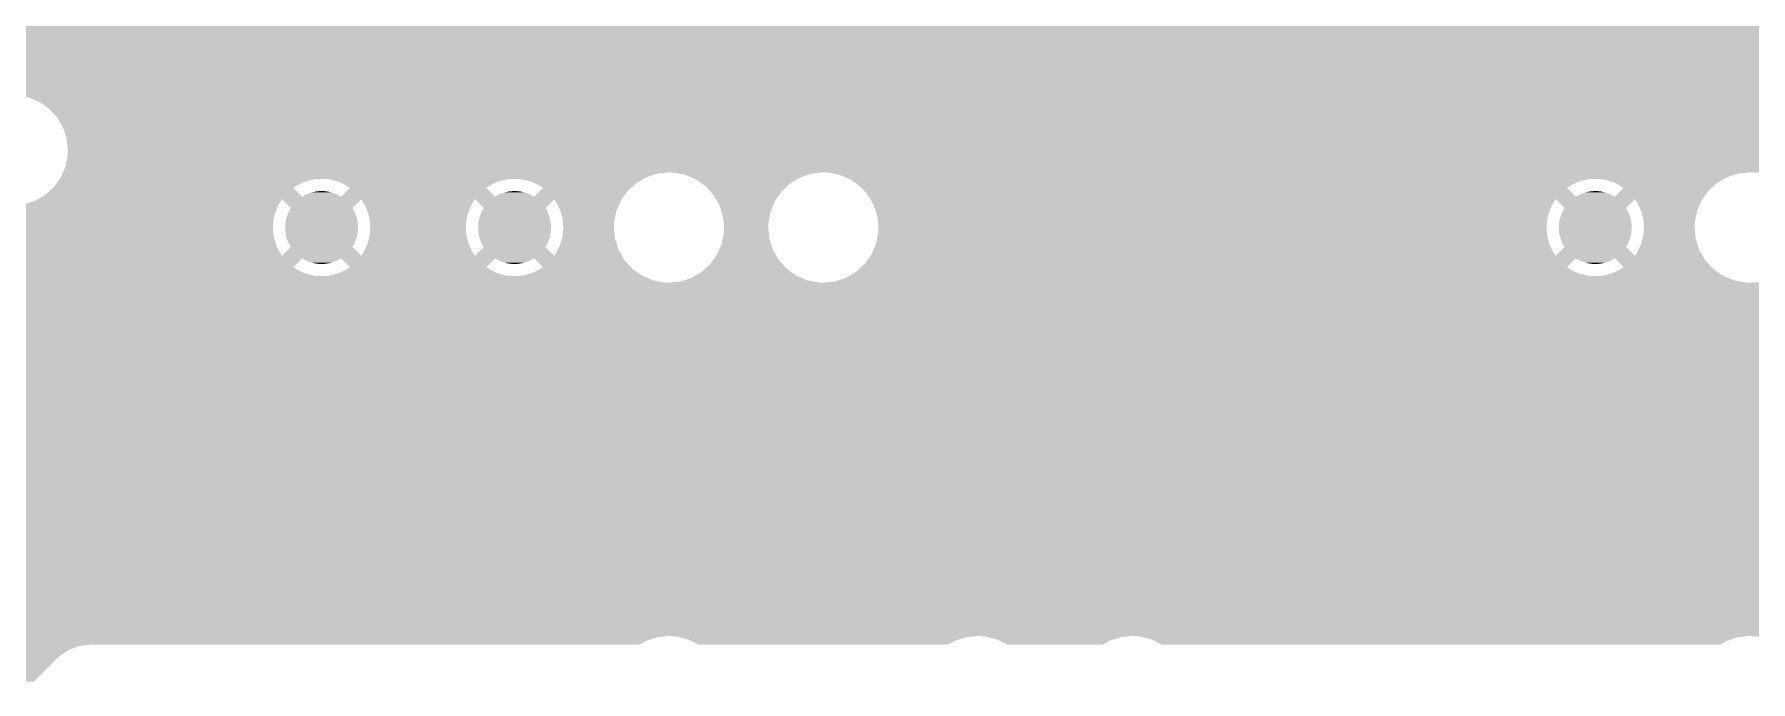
# Model space of a CAD drawing. Extents: x 295 to 953, y 10 to 290.
# Drawn here: x 677.57 to 710.05, y 208.16 to 220.4 of the extents above; entities that cross this region are included whole.
import ezdxf

# ---------------------------------------------------------------- set-up
doc = ezdxf.new("R2010")
doc.units = 0
doc.header["$LTSCALE"] = 5
doc.header["$MEASUREMENT"] = 0
doc.layers.add('PWR', color=7, linetype='CONTINUOUS')

msp = doc.modelspace()

# ---------------------------------------------------------------- linework, layer by layer
at = {"layer": 'PWR'}
for points in [[(661.246, 219.981), (661.246, 220.816), (839.135, 219.981), (839.135, 220.816)], [(661.246, 219.958), (661.246, 219.981), (774.8, 219.958), (775.019, 219.981)], [(661.246, 219.889), (661.246, 219.958), (774.59, 219.889), (774.8, 219.958)], [(661.246, 219.778), (661.246, 219.889), (774.4, 219.778), (774.59, 219.889)], [(661.246, 219.629), (661.246, 219.778), (774.237, 219.629), (774.4, 219.778)], [(661.246, 219.449), (661.246, 219.629), (774.11, 219.449), (774.237, 219.629)], [(661.246, 219.251), (661.246, 219.449), (774.024, 219.251), (774.11, 219.449)], [(677.257, 219.247), (677.165, 219.251), (719.482, 219.247), (719.52, 219.251)], [(677.355, 219.227), (677.257, 219.247), (719.301, 219.227), (719.482, 219.247)], [(677.473, 219.204), (677.355, 219.227), (719.23, 219.204), (719.301, 219.227)], [(677.58, 219.159), (677.473, 219.204), (719.091, 219.159), (719.23, 219.204)], [(677.676, 219.117), (677.58, 219.159), (719.02, 219.117), (719.091, 219.159)], [(677.774, 219.047), (677.676, 219.117), (718.901, 219.047), (719.02, 219.117)], [(677.856, 218.99), (677.774, 219.047), (718.838, 218.99), (718.901, 219.047)], [(677.939, 218.898), (677.856, 218.99), (718.738, 218.898), (718.838, 218.99)], [(678.005, 218.827), (677.939, 218.898), (718.687, 218.827), (718.738, 218.898)], [(678.068, 218.719), (678.005, 218.827), (718.611, 218.719), (718.687, 218.827)], [(678.116, 218.637), (678.068, 218.719), (718.575, 218.637), (718.611, 218.719)], [(678.156, 218.516), (678.116, 218.637), (718.524, 218.516), (718.575, 218.637)], [(678.185, 218.427), (678.156, 218.516), (718.506, 218.427), (718.524, 218.516)], [(678.198, 218.3), (678.185, 218.427), (718.481, 218.3), (718.506, 218.427)], [(678.208, 218.208), (678.198, 218.3), (718.477, 218.208), (718.481, 218.3)], [(678.114, 217.79), (678.162, 217.9), (718.566, 217.79), (718.53, 217.9)], [(678.162, 217.9), (678.179, 217.989), (718.53, 217.9), (718.5, 217.989)], [(678.179, 217.989), (678.204, 218.116), (718.5, 217.989), (718.487, 218.116)], [(678.204, 218.116), (678.208, 218.208), (718.487, 218.116), (718.477, 218.208)], [(677.967, 217.546), (677.988, 217.576), (682.549, 217.546), (682.607, 217.576)], [(677.988, 217.576), (678.007, 217.603), (682.607, 217.576), (682.668, 217.603)], [(678.007, 217.603), (678.023, 217.625), (682.668, 217.603), (682.729, 217.625)], [(678.023, 217.625), (678.035, 217.642), (682.729, 217.625), (682.792, 217.642)], [(678.035, 217.642), (678.045, 217.655), (682.792, 217.642), (682.857, 217.655)], [(678.045, 217.655), (678.051, 217.664), (682.857, 217.655), (682.922, 217.664)], [(678.051, 217.664), (678.053, 217.667), (682.922, 217.664), (682.987, 217.667)], [(678.053, 217.667), (678.074, 217.697), (689.098, 217.667), (689.15, 217.697)], [(678.074, 217.697), (678.075, 217.698), (689.15, 217.697), (689.151, 217.698)], [(678.075, 217.698), (678.104, 217.767), (689.151, 217.698), (689.36, 217.767)], [(678.104, 217.767), (678.114, 217.79), (689.36, 217.767), (689.58, 217.79)], [(683.053, 217.666), (682.987, 217.667), (686.623, 217.666), (686.638, 217.667)], [(683.086, 217.664), (683.053, 217.666), (686.573, 217.664), (686.623, 217.666)], [(683.118, 217.661), (683.086, 217.664), (686.552, 217.661), (686.573, 217.664)], [(683.154, 217.655), (683.118, 217.661), (686.508, 217.655), (686.552, 217.661)], [(683.183, 217.651), (683.154, 217.655), (686.486, 217.651), (686.508, 217.655)], [(683.22, 217.642), (683.183, 217.651), (686.444, 217.642), (686.486, 217.651)], [(683.247, 217.636), (683.22, 217.642), (686.421, 217.636), (686.444, 217.642)], [(683.283, 217.625), (683.247, 217.636), (686.381, 217.625), (686.421, 217.636)], [(683.309, 217.617), (683.283, 217.625), (686.358, 217.617), (686.381, 217.625)], [(683.346, 217.603), (683.309, 217.617), (686.319, 217.603), (686.358, 217.617)], [(683.37, 217.593), (683.346, 217.603), (686.297, 217.593), (686.319, 217.603)], [(683.406, 217.576), (683.37, 217.593), (686.259, 217.576), (686.297, 217.593)], [(683.43, 217.565), (683.406, 217.576), (686.237, 217.565), (686.259, 217.576)], [(686.704, 217.666), (686.638, 217.667), (689.097, 217.666), (689.098, 217.667)], [(686.769, 217.661), (686.704, 217.666), (689.087, 217.661), (689.097, 217.666)], [(686.834, 217.651), (686.769, 217.661), (689.07, 217.651), (689.087, 217.661)], [(686.898, 217.636), (686.834, 217.651), (689.045, 217.636), (689.07, 217.651)], [(686.961, 217.617), (686.898, 217.636), (689.012, 217.617), (689.045, 217.636)], [(687.022, 217.593), (686.961, 217.617), (688.971, 217.593), (689.012, 217.617)], [(687.035, 217.587), (687.022, 217.593), (688.961, 217.587), (688.971, 217.593)], [(687.081, 217.565), (687.035, 217.587), (688.937, 217.565), (688.961, 217.587)], [(689.671, 217.786), (689.58, 217.79), (692.462, 217.786), (692.501, 217.79)], [(689.769, 217.767), (689.671, 217.786), (692.281, 217.767), (692.462, 217.786)], [(689.888, 217.744), (689.769, 217.767), (692.211, 217.744), (692.281, 217.767)], [(689.994, 217.698), (689.888, 217.744), (692.072, 217.698), (692.211, 217.744)], [(690.09, 217.657), (689.994, 217.698), (692.001, 217.657), (692.072, 217.698)], [(690.189, 217.587), (690.09, 217.657), (691.882, 217.587), (692.001, 217.657)], [(690.27, 217.529), (690.189, 217.587), (691.819, 217.529), (691.882, 217.587)], [(692.592, 217.786), (692.501, 217.79), (709.988, 217.786), (710.027, 217.79)], [(692.69, 217.767), (692.592, 217.786), (709.807, 217.767), (709.988, 217.786)], [(692.809, 217.744), (692.69, 217.767), (709.737, 217.744), (709.807, 217.767)], [(692.915, 217.698), (692.809, 217.744), (709.598, 217.698), (709.737, 217.744)], [(692.986, 217.667), (692.915, 217.698), (709.545, 217.667), (709.598, 217.698)], [(692.995, 217.664), (692.986, 217.667), (707.02, 217.664), (707.085, 217.667)], [(693.011, 217.657), (692.995, 217.664), (706.966, 217.657), (707.02, 217.664)], [(693.013, 217.655), (693.011, 217.657), (706.955, 217.655), (706.966, 217.657)], [(693.032, 217.642), (693.013, 217.655), (706.891, 217.642), (706.955, 217.655)], [(693.056, 217.625), (693.032, 217.642), (706.828, 217.625), (706.891, 217.642)], [(693.087, 217.603), (693.056, 217.625), (706.766, 217.603), (706.828, 217.625)], [(693.125, 217.576), (693.087, 217.603), (706.706, 217.576), (706.766, 217.603)], [(693.168, 217.546), (693.125, 217.576), (706.648, 217.546), (706.706, 217.576)], [(707.151, 217.666), (707.085, 217.667), (709.544, 217.666), (709.545, 217.667)], [(707.216, 217.661), (707.151, 217.666), (709.534, 217.661), (709.544, 217.666)], [(707.281, 217.651), (707.216, 217.661), (709.517, 217.651), (709.534, 217.661)], [(707.345, 217.636), (707.281, 217.651), (709.492, 217.636), (709.517, 217.651)], [(707.408, 217.617), (707.345, 217.636), (709.459, 217.617), (709.492, 217.636)], [(707.469, 217.593), (707.408, 217.617), (709.418, 217.593), (709.459, 217.617)], [(707.482, 217.587), (707.469, 217.593), (709.408, 217.587), (709.418, 217.593)], [(707.528, 217.565), (707.482, 217.587), (709.384, 217.565), (709.408, 217.587)], [(710.118, 217.786), (710.027, 217.79), (712.909, 217.786), (712.948, 217.79)], [(677.502, 217.227), (677.594, 217.257), (682.222, 217.227), (682.242, 217.257)], [(677.594, 217.257), (677.636, 217.282), (682.242, 217.257), (682.258, 217.282)], [(677.636, 217.282), (677.719, 217.33), (688.687, 217.282), (688.722, 217.33)], [(677.719, 217.33), (677.784, 217.369), (682.639, 217.33), (682.601, 217.369)], [(677.784, 217.369), (677.924, 217.497), (682.601, 217.369), (682.473, 217.497)], [(677.924, 217.497), (677.94, 217.511), (682.473, 217.497), (682.494, 217.511)], [(677.94, 217.511), (677.947, 217.518), (682.494, 217.511), (682.504, 217.518)], [(677.947, 217.518), (677.967, 217.546), (682.504, 217.518), (682.549, 217.546)], [(682.424, 217.116), (682.258, 217.282), (683.59, 217.116), (683.756, 217.282)], [(682.639, 217.33), (682.672, 217.35), (683.375, 217.33), (683.341, 217.35)], [(682.672, 217.35), (682.69, 217.359), (683.341, 217.35), (683.326, 217.359)], [(682.69, 217.359), (682.723, 217.376), (683.326, 217.359), (683.29, 217.376)], [(682.723, 217.376), (682.741, 217.383), (683.29, 217.376), (683.275, 217.383)], [(682.741, 217.383), (682.776, 217.397), (683.275, 217.383), (683.237, 217.397)], [(682.776, 217.397), (682.795, 217.403), (683.237, 217.397), (683.222, 217.403)], [(682.795, 217.403), (682.83, 217.414), (683.222, 217.403), (683.183, 217.414)], [(682.83, 217.414), (682.85, 217.418), (683.183, 217.414), (683.167, 217.418)], [(682.85, 217.418), (682.885, 217.426), (683.167, 217.418), (683.127, 217.426)], [(682.885, 217.426), (682.907, 217.429), (683.127, 217.426), (683.111, 217.429)], [(682.907, 217.429), (682.942, 217.434), (683.111, 217.429), (683.068, 217.434)], [(682.942, 217.434), (682.969, 217.435), (683.068, 217.434), (683.055, 217.435)], [(682.969, 217.435), (682.998, 217.437), (683.055, 217.435), (682.998, 217.437)], [(683.375, 217.33), (683.542, 217.497), (686.29, 217.33), (686.124, 217.497)], [(683.464, 217.546), (683.43, 217.565), (686.201, 217.546), (686.237, 217.565)], [(683.487, 217.533), (683.464, 217.546), (686.18, 217.533), (686.201, 217.546)], [(683.52, 217.511), (683.487, 217.533), (686.145, 217.511), (686.18, 217.533)], [(683.542, 217.497), (683.52, 217.511), (686.124, 217.497), (686.145, 217.511)], [(683.782, 217.244), (683.756, 217.282), (685.885, 217.244), (685.909, 217.282)], [(686.076, 217.116), (685.909, 217.282), (687.241, 217.116), (687.408, 217.282)], [(686.29, 217.33), (686.324, 217.35), (687.027, 217.33), (686.992, 217.35)], [(686.324, 217.35), (686.341, 217.359), (686.992, 217.35), (686.977, 217.359)], [(686.341, 217.359), (686.374, 217.376), (686.977, 217.359), (686.942, 217.376)], [(686.374, 217.376), (686.392, 217.383), (686.942, 217.376), (686.926, 217.383)], [(686.392, 217.383), (686.427, 217.397), (686.926, 217.383), (686.889, 217.397)], [(686.427, 217.397), (686.446, 217.403), (686.889, 217.397), (686.873, 217.403)], [(686.446, 217.403), (686.481, 217.414), (686.873, 217.403), (686.834, 217.414)], [(686.481, 217.414), (686.501, 217.418), (686.834, 217.414), (686.818, 217.418)], [(686.501, 217.418), (686.537, 217.426), (686.818, 217.418), (686.778, 217.426)], [(686.537, 217.426), (686.558, 217.429), (686.778, 217.426), (686.763, 217.429)], [(686.558, 217.429), (686.593, 217.434), (686.763, 217.429), (686.72, 217.434)], [(686.593, 217.434), (686.62, 217.435), (686.72, 217.434), (686.706, 217.435)], [(686.62, 217.435), (686.649, 217.437), (686.706, 217.435), (686.649, 217.437)], [(687.027, 217.33), (687.134, 217.438), (688.722, 217.33), (688.798, 217.438)], [(687.138, 217.533), (687.081, 217.565), (688.902, 217.533), (688.937, 217.565)], [(687.134, 217.438), (687.193, 217.497), (688.798, 217.438), (688.862, 217.497)], [(687.193, 217.497), (687.138, 217.533), (688.862, 217.497), (688.902, 217.533)], [(687.424, 217.258), (687.408, 217.282), (688.67, 217.258), (688.687, 217.282)], [(687.433, 217.244), (687.424, 217.258), (688.664, 217.244), (688.67, 217.258)], [(690.353, 217.438), (690.27, 217.529), (691.719, 217.438), (691.819, 217.529)], [(690.419, 217.366), (690.353, 217.438), (691.668, 217.366), (691.719, 217.438)], [(690.482, 217.258), (690.419, 217.366), (691.591, 217.258), (691.668, 217.366)], [(690.53, 217.176), (690.482, 217.258), (691.556, 217.176), (691.591, 217.258)], [(693.191, 217.529), (693.168, 217.546), (706.621, 217.529), (706.648, 217.546)], [(693.207, 217.511), (693.191, 217.529), (706.592, 217.511), (706.621, 217.529)], [(693.221, 217.497), (693.207, 217.511), (706.571, 217.497), (706.592, 217.511)], [(693.34, 217.366), (693.221, 217.497), (706.701, 217.366), (706.571, 217.497)], [(693.361, 217.33), (693.34, 217.366), (706.737, 217.33), (706.701, 217.366)], [(693.389, 217.282), (693.361, 217.33), (709.134, 217.282), (709.169, 217.33)], [(693.421, 217.227), (693.389, 217.282), (706.32, 217.227), (706.356, 217.282)], [(706.523, 217.116), (706.356, 217.282), (707.688, 217.116), (707.855, 217.282)], [(706.737, 217.33), (706.771, 217.35), (707.474, 217.33), (707.439, 217.35)], [(706.771, 217.35), (706.788, 217.359), (707.439, 217.35), (707.424, 217.359)], [(706.788, 217.359), (706.821, 217.376), (707.424, 217.359), (707.389, 217.376)], [(706.821, 217.376), (706.839, 217.383), (707.389, 217.376), (707.373, 217.383)], [(706.839, 217.383), (706.874, 217.397), (707.373, 217.383), (707.336, 217.397)], [(706.874, 217.397), (706.893, 217.403), (707.336, 217.397), (707.32, 217.403)], [(706.893, 217.403), (706.928, 217.414), (707.32, 217.403), (707.281, 217.414)], [(706.928, 217.414), (706.948, 217.418), (707.281, 217.414), (707.265, 217.418)], [(706.948, 217.418), (706.984, 217.426), (707.265, 217.418), (707.225, 217.426)], [(706.984, 217.426), (707.005, 217.429), (707.225, 217.426), (707.21, 217.429)], [(707.005, 217.429), (707.04, 217.434), (707.21, 217.429), (707.167, 217.434)], [(707.04, 217.434), (707.067, 217.435), (707.167, 217.434), (707.153, 217.435)], [(707.067, 217.435), (707.096, 217.437), (707.153, 217.435), (707.096, 217.437)], [(707.474, 217.33), (707.581, 217.438), (709.169, 217.33), (709.245, 217.438)], [(707.585, 217.533), (707.528, 217.565), (709.349, 217.533), (709.384, 217.565)], [(707.581, 217.438), (707.64, 217.497), (709.245, 217.438), (709.309, 217.497)], [(707.64, 217.497), (707.585, 217.533), (709.309, 217.497), (709.349, 217.533)], [(707.871, 217.258), (707.855, 217.282), (709.117, 217.258), (709.134, 217.282)], [(707.88, 217.244), (707.871, 217.258), (709.111, 217.244), (709.117, 217.258)], [(661.246, 217.111), (661.246, 217.165), (682.162, 217.111), (682.188, 217.165)], [(661.246, 217.05), (661.246, 217.111), (682.138, 217.05), (682.162, 217.111)], [(661.246, 216.987), (661.246, 217.05), (682.119, 216.987), (682.138, 217.05)], [(661.246, 216.923), (661.246, 216.987), (682.104, 216.923), (682.119, 216.987)], [(661.246, 216.858), (661.246, 216.923), (682.094, 216.858), (682.104, 216.923)], [(677.165, 217.165), (677.21, 217.17), (682.188, 217.165), (682.19, 217.17)], [(677.21, 217.17), (677.385, 217.189), (682.19, 217.17), (682.2, 217.189)], [(677.385, 217.189), (677.502, 217.227), (682.2, 217.189), (682.222, 217.227)], [(682.339, 216.916), (682.352, 216.962), (683.676, 216.916), (683.662, 216.962)], [(682.352, 216.962), (682.355, 216.97), (683.662, 216.962), (683.66, 216.97)], [(682.355, 216.97), (682.372, 217.015), (683.66, 216.97), (683.642, 217.015)], [(682.372, 217.015), (682.376, 217.023), (683.642, 217.015), (683.639, 217.023)], [(682.376, 217.023), (682.396, 217.066), (683.639, 217.023), (683.618, 217.066)], [(682.396, 217.066), (682.401, 217.074), (683.618, 217.066), (683.614, 217.074)], [(682.401, 217.074), (682.424, 217.116), (683.614, 217.074), (683.59, 217.116)], [(683.792, 217.227), (683.782, 217.244), (685.873, 217.227), (685.885, 217.244)], [(683.815, 217.188), (683.792, 217.227), (685.851, 217.188), (685.873, 217.227)], [(683.824, 217.17), (683.815, 217.188), (685.841, 217.17), (685.851, 217.188)], [(683.845, 217.129), (683.824, 217.17), (685.822, 217.129), (685.841, 217.17)], [(683.852, 217.111), (683.845, 217.129), (685.813, 217.111), (685.822, 217.129)], [(683.87, 217.068), (683.852, 217.111), (685.797, 217.068), (685.813, 217.111)], [(683.876, 217.05), (683.87, 217.068), (685.789, 217.05), (685.797, 217.068)], [(683.89, 217.006), (683.876, 217.05), (685.776, 217.006), (685.789, 217.05)], [(683.895, 216.987), (683.89, 217.006), (685.77, 216.987), (685.776, 217.006)], [(683.906, 216.943), (683.895, 216.987), (685.76, 216.943), (685.77, 216.987)], [(683.91, 216.923), (683.906, 216.943), (685.755, 216.923), (685.76, 216.943)], [(683.918, 216.878), (683.91, 216.923), (685.748, 216.878), (685.755, 216.923)], [(685.99, 216.916), (686.003, 216.962), (687.327, 216.916), (687.313, 216.962)], [(686.003, 216.962), (686.007, 216.97), (687.313, 216.962), (687.311, 216.97)], [(686.007, 216.97), (686.023, 217.015), (687.311, 216.97), (687.294, 217.015)], [(686.023, 217.015), (686.027, 217.023), (687.294, 217.015), (687.29, 217.023)], [(686.027, 217.023), (686.047, 217.066), (687.29, 217.023), (687.269, 217.066)], [(686.047, 217.066), (686.052, 217.074), (687.269, 217.066), (687.265, 217.074)], [(686.052, 217.074), (686.076, 217.116), (687.265, 217.074), (687.241, 217.116)], [(687.467, 217.188), (687.433, 217.244), (688.64, 217.188), (688.664, 217.244)], [(687.496, 217.129), (687.467, 217.188), (688.615, 217.129), (688.64, 217.188)], [(687.521, 217.068), (687.496, 217.129), (688.589, 217.068), (688.615, 217.129)], [(687.525, 217.056), (687.521, 217.068), (688.583, 217.056), (688.589, 217.068)], [(687.542, 217.006), (687.525, 217.056), (688.574, 217.006), (688.583, 217.056)], [(687.558, 216.943), (687.542, 217.006), (688.561, 216.943), (688.574, 217.006)], [(687.569, 216.878), (687.558, 216.943), (688.548, 216.878), (688.561, 216.943)], [(690.57, 217.056), (690.53, 217.176), (691.504, 217.056), (691.556, 217.176)], [(690.599, 216.967), (690.57, 217.056), (691.487, 216.967), (691.504, 217.056)], [(690.613, 216.839), (690.599, 216.967), (691.462, 216.839), (691.487, 216.967)], [(693.451, 217.176), (693.421, 217.227), (706.292, 217.176), (706.32, 217.227)], [(693.453, 217.17), (693.451, 217.176), (706.288, 217.17), (706.292, 217.176)], [(693.473, 217.111), (693.453, 217.17), (706.26, 217.111), (706.288, 217.17)], [(693.493, 217.05), (693.473, 217.111), (706.236, 217.05), (706.26, 217.111)], [(693.513, 216.987), (693.493, 217.05), (706.217, 216.987), (706.236, 217.05)], [(693.52, 216.967), (693.513, 216.987), (706.212, 216.967), (706.217, 216.987)], [(693.525, 216.923), (693.52, 216.967), (706.202, 216.923), (706.212, 216.967)], [(693.532, 216.858), (693.525, 216.923), (706.192, 216.858), (706.202, 216.923)], [(706.437, 216.916), (706.45, 216.962), (707.774, 216.916), (707.76, 216.962)], [(706.45, 216.962), (706.454, 216.97), (707.76, 216.962), (707.758, 216.97)], [(706.454, 216.97), (706.47, 217.015), (707.758, 216.97), (707.741, 217.015)], [(706.47, 217.015), (706.474, 217.023), (707.741, 217.015), (707.737, 217.023)], [(706.474, 217.023), (706.494, 217.066), (707.737, 217.023), (707.716, 217.066)], [(706.494, 217.066), (706.499, 217.074), (707.716, 217.066), (707.712, 217.074)], [(706.499, 217.074), (706.523, 217.116), (707.712, 217.074), (707.688, 217.116)], [(707.914, 217.188), (707.88, 217.244), (709.087, 217.188), (709.111, 217.244)], [(707.943, 217.129), (707.914, 217.188), (709.062, 217.129), (709.087, 217.188)], [(707.968, 217.068), (707.943, 217.129), (709.036, 217.068), (709.062, 217.129)], [(707.972, 217.056), (707.968, 217.068), (709.03, 217.056), (709.036, 217.068)], [(707.989, 217.006), (707.972, 217.056), (709.021, 217.006), (709.03, 217.056)], [(708.005, 216.943), (707.989, 217.006), (709.008, 216.943), (709.021, 217.006)], [(708.016, 216.878), (708.005, 216.943), (708.995, 216.878), (709.008, 216.943)], [(661.246, 216.793), (661.246, 216.858), (682.088, 216.793), (682.094, 216.858)], [(661.246, 216.727), (661.246, 216.793), (682.087, 216.727), (682.088, 216.793)], [(661.246, 216.662), (661.246, 216.727), (682.091, 216.662), (682.087, 216.727)], [(661.246, 216.597), (661.246, 216.662), (682.1, 216.597), (682.091, 216.662)], [(661.246, 216.533), (661.246, 216.597), (682.113, 216.533), (682.1, 216.597)], [(682.318, 216.748), (682.32, 216.795), (683.697, 216.748), (683.695, 216.795)], [(682.318, 216.747), (682.318, 216.748), (683.697, 216.747), (683.697, 216.748)], [(682.32, 216.7), (682.318, 216.747), (683.695, 216.7), (683.697, 216.747)], [(682.32, 216.795), (682.321, 216.804), (683.695, 216.795), (683.694, 216.804)], [(682.32, 216.691), (682.32, 216.7), (683.694, 216.691), (683.695, 216.7)], [(682.326, 216.643), (682.32, 216.691), (683.689, 216.643), (683.694, 216.691)], [(682.321, 216.804), (682.326, 216.852), (683.694, 216.804), (683.688, 216.852)], [(682.326, 216.852), (682.328, 216.861), (683.688, 216.852), (683.687, 216.861)], [(682.327, 216.634), (682.326, 216.643), (683.687, 216.634), (683.689, 216.643)], [(682.337, 216.588), (682.327, 216.634), (683.678, 216.588), (683.687, 216.634)], [(682.328, 216.861), (682.337, 216.907), (683.687, 216.861), (683.678, 216.907)], [(682.337, 216.907), (682.339, 216.916), (683.678, 216.907), (683.676, 216.916)], [(683.911, 216.572), (683.914, 216.597), (685.756, 216.572), (685.751, 216.597)], [(683.914, 216.597), (683.921, 216.637), (685.751, 216.597), (685.746, 216.637)], [(683.92, 216.858), (683.918, 216.878), (685.745, 216.858), (685.748, 216.878)], [(683.925, 216.813), (683.92, 216.858), (685.741, 216.813), (685.745, 216.858)], [(683.921, 216.637), (683.923, 216.662), (685.746, 216.637), (685.742, 216.662)], [(683.923, 216.662), (683.926, 216.702), (685.742, 216.662), (685.74, 216.702)], [(683.926, 216.793), (683.925, 216.813), (685.74, 216.793), (685.741, 216.813)], [(683.927, 216.747), (683.926, 216.793), (685.739, 216.747), (685.74, 216.793)], [(683.926, 216.702), (683.927, 216.727), (685.74, 216.702), (685.739, 216.727)], [(683.927, 216.727), (683.927, 216.747), (685.739, 216.727), (685.739, 216.747)], [(685.969, 216.748), (685.971, 216.795), (687.348, 216.748), (687.346, 216.795)], [(685.969, 216.747), (685.969, 216.748), (687.348, 216.747), (687.348, 216.748)], [(685.971, 216.7), (685.969, 216.747), (687.346, 216.7), (687.348, 216.747)], [(685.971, 216.795), (685.972, 216.804), (687.346, 216.795), (687.346, 216.804)], [(685.972, 216.691), (685.971, 216.7), (687.345, 216.691), (687.346, 216.7)], [(685.972, 216.804), (685.977, 216.852), (687.346, 216.804), (687.34, 216.852)], [(685.977, 216.643), (685.972, 216.691), (687.34, 216.643), (687.345, 216.691)], [(685.977, 216.852), (685.979, 216.861), (687.34, 216.852), (687.339, 216.861)], [(685.979, 216.634), (685.977, 216.643), (687.338, 216.634), (687.34, 216.643)], [(685.979, 216.861), (685.988, 216.907), (687.339, 216.861), (687.329, 216.907)], [(685.988, 216.588), (685.979, 216.634), (687.329, 216.588), (687.338, 216.634)], [(685.988, 216.907), (685.99, 216.916), (687.329, 216.907), (687.327, 216.916)], [(687.562, 216.572), (687.572, 216.637), (688.555, 216.572), (688.549, 216.637)], [(687.574, 216.839), (687.569, 216.878), (688.541, 216.839), (688.548, 216.878)], [(687.572, 216.637), (687.578, 216.702), (688.549, 216.637), (688.542, 216.702)], [(687.576, 216.813), (687.574, 216.839), (688.54, 216.813), (688.541, 216.839)], [(687.579, 216.748), (687.576, 216.813), (688.537, 216.748), (688.54, 216.813)], [(687.578, 216.702), (687.579, 216.747), (688.542, 216.702), (688.537, 216.747)], [(687.579, 216.747), (687.579, 216.748), (688.537, 216.747), (688.537, 216.748)], [(690.593, 216.528), (690.618, 216.656), (691.481, 216.528), (691.468, 216.656)], [(690.622, 216.748), (690.613, 216.839), (691.458, 216.748), (691.462, 216.839)], [(690.618, 216.656), (690.622, 216.748), (691.468, 216.656), (691.458, 216.748)], [(693.515, 216.533), (693.528, 216.597), (706.211, 216.533), (706.198, 216.597)], [(693.528, 216.597), (693.539, 216.656), (706.198, 216.597), (706.19, 216.656)], [(693.539, 216.793), (693.532, 216.858), (706.187, 216.793), (706.192, 216.858)], [(693.543, 216.748), (693.539, 216.793), (706.186, 216.748), (706.187, 216.793)], [(693.539, 216.656), (693.54, 216.662), (706.19, 216.656), (706.189, 216.662)], [(693.54, 216.662), (693.542, 216.727), (706.189, 216.662), (706.186, 216.727)], [(693.542, 216.727), (693.543, 216.748), (706.186, 216.727), (706.186, 216.748)], [(706.416, 216.748), (706.418, 216.795), (707.795, 216.748), (707.793, 216.795)], [(706.416, 216.747), (706.416, 216.748), (707.795, 216.747), (707.795, 216.748)], [(706.418, 216.7), (706.416, 216.747), (707.793, 216.7), (707.795, 216.747)], [(706.418, 216.795), (706.419, 216.804), (707.793, 216.795), (707.793, 216.804)], [(706.419, 216.691), (706.418, 216.7), (707.792, 216.691), (707.793, 216.7)], [(706.419, 216.804), (706.424, 216.852), (707.793, 216.804), (707.787, 216.852)], [(706.424, 216.643), (706.419, 216.691), (707.787, 216.643), (707.792, 216.691)], [(706.424, 216.852), (706.426, 216.861), (707.787, 216.852), (707.786, 216.861)], [(706.426, 216.634), (706.424, 216.643), (707.785, 216.634), (707.787, 216.643)], [(706.426, 216.861), (706.435, 216.907), (707.786, 216.861), (707.776, 216.907)], [(706.435, 216.588), (706.426, 216.634), (707.776, 216.588), (707.785, 216.634)], [(706.435, 216.907), (706.437, 216.916), (707.776, 216.907), (707.774, 216.916)], [(708.009, 216.572), (708.019, 216.637), (709.002, 216.572), (708.996, 216.637)], [(708.021, 216.839), (708.016, 216.878), (708.988, 216.839), (708.995, 216.878)], [(708.019, 216.637), (708.025, 216.702), (708.996, 216.637), (708.989, 216.702)], [(708.023, 216.813), (708.021, 216.839), (708.987, 216.813), (708.988, 216.839)], [(708.026, 216.748), (708.023, 216.813), (708.984, 216.748), (708.987, 216.813)], [(708.025, 216.702), (708.026, 216.747), (708.989, 216.702), (708.984, 216.747)], [(708.026, 216.747), (708.026, 216.748), (708.984, 216.747), (708.984, 216.748)], [(661.246, 216.469), (661.246, 216.533), (682.13, 216.469), (682.113, 216.533)], [(661.246, 216.408), (661.246, 216.469), (682.152, 216.408), (682.13, 216.469)], [(661.246, 216.348), (661.246, 216.408), (682.179, 216.348), (682.152, 216.408)], [(661.246, 216.29), (661.246, 216.348), (682.209, 216.29), (682.179, 216.348)], [(661.246, 216.234), (661.246, 216.29), (682.244, 216.234), (682.209, 216.29)], [(682.258, 216.213), (682.424, 216.379), (683.756, 216.213), (683.59, 216.379)], [(682.339, 216.579), (682.337, 216.588), (683.675, 216.579), (683.678, 216.588)], [(682.352, 216.533), (682.339, 216.579), (683.662, 216.533), (683.675, 216.579)], [(682.355, 216.525), (682.352, 216.533), (683.659, 216.525), (683.662, 216.533)], [(682.372, 216.48), (682.355, 216.525), (683.643, 216.48), (683.659, 216.525)], [(682.376, 216.472), (682.372, 216.48), (683.639, 216.472), (683.643, 216.48)], [(682.396, 216.429), (682.376, 216.472), (683.618, 216.429), (683.639, 216.472)], [(682.4, 216.421), (682.396, 216.429), (683.614, 216.421), (683.618, 216.429)], [(682.424, 216.379), (682.4, 216.421), (683.59, 216.379), (683.614, 216.421)], [(683.793, 216.268), (683.805, 216.29), (685.874, 216.268), (685.86, 216.29)], [(683.805, 216.29), (683.825, 216.325), (685.86, 216.29), (685.842, 216.325)], [(683.825, 216.325), (683.835, 216.348), (685.842, 216.325), (685.83, 216.348)], [(683.835, 216.348), (683.853, 216.384), (685.83, 216.348), (685.814, 216.384)], [(683.853, 216.384), (683.862, 216.408), (685.814, 216.384), (685.803, 216.408)], [(683.862, 216.408), (683.876, 216.445), (685.803, 216.408), (685.79, 216.445)], [(683.876, 216.445), (683.884, 216.469), (685.79, 216.445), (685.781, 216.469)], [(683.884, 216.469), (683.896, 216.508), (685.781, 216.469), (685.771, 216.508)], [(683.896, 216.508), (683.901, 216.533), (685.771, 216.508), (685.764, 216.533)], [(683.901, 216.533), (683.911, 216.572), (685.764, 216.533), (685.756, 216.572)], [(685.909, 216.213), (686.076, 216.379), (687.408, 216.213), (687.241, 216.379)], [(685.99, 216.579), (685.988, 216.588), (687.327, 216.579), (687.329, 216.588)], [(686.004, 216.533), (685.99, 216.579), (687.314, 216.533), (687.327, 216.579)], [(686.006, 216.525), (686.004, 216.533), (687.311, 216.525), (687.314, 216.533)], [(686.024, 216.48), (686.006, 216.525), (687.294, 216.48), (687.311, 216.525)], [(686.027, 216.472), (686.024, 216.48), (687.29, 216.472), (687.294, 216.48)], [(686.048, 216.429), (686.027, 216.472), (687.27, 216.429), (687.29, 216.472)], [(686.052, 216.421), (686.048, 216.429), (687.265, 216.421), (687.27, 216.429)], [(686.076, 216.379), (686.052, 216.421), (687.241, 216.379), (687.265, 216.421)], [(687.444, 216.268), (687.472, 216.319), (688.659, 216.268), (688.629, 216.319)], [(687.472, 216.319), (687.476, 216.325), (688.629, 216.319), (688.627, 216.325)], [(687.476, 216.325), (687.504, 216.384), (688.627, 216.325), (688.607, 216.384)], [(687.504, 216.384), (687.528, 216.445), (688.607, 216.384), (688.587, 216.445)], [(687.528, 216.445), (687.547, 216.508), (688.587, 216.445), (688.567, 216.508)], [(687.547, 216.508), (687.552, 216.528), (688.567, 216.508), (688.56, 216.528)], [(687.552, 216.528), (687.562, 216.572), (688.56, 216.528), (688.555, 216.572)], [(690.489, 216.237), (690.524, 216.319), (691.598, 216.237), (691.55, 216.319)], [(690.524, 216.319), (690.576, 216.439), (691.55, 216.319), (691.51, 216.439)], [(690.576, 216.439), (690.593, 216.528), (691.51, 216.439), (691.481, 216.528)], [(693.41, 216.237), (693.432, 216.29), (706.34, 216.237), (706.307, 216.29)], [(693.432, 216.29), (693.457, 216.348), (706.307, 216.29), (706.277, 216.348)], [(693.457, 216.348), (693.483, 216.408), (706.277, 216.348), (706.25, 216.408)], [(693.483, 216.408), (693.497, 216.439), (706.25, 216.408), (706.239, 216.439)], [(693.497, 216.439), (693.503, 216.469), (706.239, 216.439), (706.228, 216.469)], [(693.503, 216.469), (693.515, 216.533), (706.228, 216.469), (706.211, 216.533)], [(706.356, 216.213), (706.523, 216.379), (707.855, 216.213), (707.688, 216.379)], [(706.437, 216.579), (706.435, 216.588), (707.774, 216.579), (707.776, 216.588)], [(706.451, 216.533), (706.437, 216.579), (707.761, 216.533), (707.774, 216.579)], [(706.453, 216.525), (706.451, 216.533), (707.758, 216.525), (707.761, 216.533)], [(706.471, 216.48), (706.453, 216.525), (707.741, 216.48), (707.758, 216.525)], [(706.474, 216.472), (706.471, 216.48), (707.737, 216.472), (707.741, 216.48)], [(706.495, 216.429), (706.474, 216.472), (707.717, 216.429), (707.737, 216.472)], [(706.499, 216.421), (706.495, 216.429), (707.712, 216.421), (707.717, 216.429)], [(706.523, 216.379), (706.499, 216.421), (707.688, 216.379), (707.712, 216.421)], [(707.891, 216.268), (707.919, 216.319), (709.106, 216.268), (709.076, 216.319)], [(707.919, 216.319), (707.923, 216.325), (709.076, 216.319), (709.074, 216.325)], [(707.923, 216.325), (707.951, 216.384), (709.074, 216.325), (709.054, 216.384)], [(707.951, 216.384), (707.975, 216.445), (709.054, 216.384), (709.034, 216.445)], [(707.975, 216.445), (707.994, 216.508), (709.034, 216.445), (709.014, 216.508)], [(707.994, 216.508), (707.999, 216.528), (709.014, 216.508), (709.007, 216.528)], [(707.999, 216.528), (708.009, 216.572), (709.007, 216.528), (709.002, 216.572)], [(661.246, 216.213), (661.246, 216.234), (682.258, 216.213), (682.244, 216.234)], [(661.246, 216.165), (661.246, 216.213), (688.719, 216.165), (688.691, 216.213)], [(661.246, 215.998), (661.246, 216.165), (682.473, 215.998), (682.639, 216.165)], [(661.246, 215.962), (661.246, 215.998), (682.528, 215.962), (682.473, 215.998)], [(661.246, 215.93), (661.246, 215.962), (682.585, 215.93), (682.528, 215.962)], [(682.673, 216.145), (682.639, 216.165), (683.342, 216.145), (683.375, 216.165)], [(682.688, 216.136), (682.673, 216.145), (683.325, 216.136), (683.342, 216.145)], [(682.724, 216.119), (682.688, 216.136), (683.291, 216.119), (683.325, 216.136)], [(682.74, 216.112), (682.724, 216.119), (683.273, 216.112), (683.291, 216.119)], [(682.777, 216.098), (682.74, 216.112), (683.239, 216.098), (683.273, 216.112)], [(682.793, 216.092), (682.777, 216.098), (683.22, 216.092), (683.239, 216.098)], [(682.832, 216.081), (682.793, 216.092), (683.185, 216.081), (683.22, 216.092)], [(682.848, 216.077), (682.832, 216.081), (683.165, 216.077), (683.185, 216.081)], [(682.888, 216.069), (682.848, 216.077), (683.129, 216.069), (683.165, 216.077)], [(682.903, 216.066), (682.888, 216.069), (683.108, 216.066), (683.129, 216.069)], [(682.946, 216.061), (682.903, 216.066), (683.073, 216.061), (683.108, 216.066)], [(682.96, 216.06), (682.946, 216.061), (683.046, 216.06), (683.073, 216.061)], [(683.016, 216.058), (682.96, 216.06), (683.016, 216.058), (683.046, 216.06)], [(683.542, 215.998), (683.375, 216.165), (686.124, 215.998), (686.29, 216.165)], [(683.429, 215.93), (683.465, 215.949), (686.236, 215.93), (686.202, 215.949)], [(683.465, 215.949), (683.486, 215.962), (686.202, 215.949), (686.179, 215.962)], [(683.486, 215.962), (683.521, 215.984), (686.179, 215.962), (686.146, 215.984)], [(683.521, 215.984), (683.542, 215.998), (686.146, 215.984), (686.124, 215.998)], [(683.756, 216.213), (683.77, 216.234), (685.909, 216.213), (685.895, 216.234)], [(683.77, 216.234), (683.793, 216.268), (685.895, 216.234), (685.874, 216.268)], [(686.325, 216.145), (686.291, 216.165), (686.993, 216.145), (687.027, 216.165)], [(686.34, 216.136), (686.325, 216.145), (686.976, 216.136), (686.993, 216.145)], [(686.376, 216.119), (686.34, 216.136), (686.943, 216.119), (686.976, 216.136)], [(686.391, 216.112), (686.376, 216.119), (686.925, 216.112), (686.943, 216.119)], [(686.428, 216.098), (686.391, 216.112), (686.89, 216.098), (686.925, 216.112)], [(686.444, 216.092), (686.428, 216.098), (686.871, 216.092), (686.89, 216.098)], [(686.483, 216.081), (686.444, 216.092), (686.836, 216.081), (686.871, 216.092)], [(686.499, 216.077), (686.483, 216.081), (686.816, 216.077), (686.836, 216.081)], [(686.539, 216.069), (686.499, 216.077), (686.781, 216.069), (686.816, 216.077)], [(686.555, 216.066), (686.539, 216.069), (686.759, 216.066), (686.781, 216.069)], [(686.597, 216.061), (686.555, 216.066), (686.724, 216.061), (686.759, 216.066)], [(686.611, 216.06), (686.597, 216.061), (686.697, 216.06), (686.724, 216.061)], [(686.668, 216.058), (686.611, 216.06), (686.668, 216.058), (686.697, 216.06)], [(687.063, 216.129), (687.027, 216.165), (688.74, 216.129), (688.719, 216.165)], [(687.058, 215.919), (687.116, 215.949), (688.956, 215.919), (688.913, 215.949)], [(687.193, 215.998), (687.063, 216.129), (688.859, 215.998), (688.74, 216.129)], [(687.116, 215.949), (687.143, 215.966), (688.913, 215.949), (688.889, 215.966)], [(687.143, 215.966), (687.172, 215.984), (688.889, 215.966), (688.873, 215.984)], [(687.172, 215.984), (687.193, 215.998), (688.873, 215.984), (688.859, 215.998)], [(687.408, 216.213), (687.444, 216.268), (688.691, 216.213), (688.659, 216.268)], [(690.198, 215.908), (690.262, 215.966), (691.891, 215.908), (691.81, 215.966)], [(690.262, 215.966), (690.361, 216.057), (691.81, 215.966), (691.727, 216.057)], [(690.361, 216.057), (690.412, 216.129), (691.727, 216.057), (691.661, 216.129)], [(690.412, 216.129), (690.489, 216.237), (691.661, 216.129), (691.598, 216.237)], [(693.143, 215.93), (693.178, 215.962), (706.683, 215.93), (706.626, 215.962)], [(693.178, 215.962), (693.218, 215.998), (706.626, 215.962), (706.571, 215.998)], [(693.218, 215.998), (693.282, 216.057), (706.571, 215.998), (706.63, 216.057)], [(693.282, 216.057), (693.358, 216.165), (706.63, 216.057), (706.737, 216.165)], [(693.358, 216.165), (693.393, 216.213), (709.166, 216.165), (709.138, 216.213)], [(693.393, 216.213), (693.408, 216.234), (706.356, 216.213), (706.342, 216.234)], [(693.408, 216.234), (693.41, 216.237), (706.342, 216.234), (706.34, 216.237)], [(706.772, 216.145), (706.737, 216.165), (707.44, 216.145), (707.474, 216.165)], [(706.787, 216.136), (706.772, 216.145), (707.423, 216.136), (707.44, 216.145)], [(706.823, 216.119), (706.787, 216.136), (707.39, 216.119), (707.423, 216.136)], [(706.838, 216.112), (706.823, 216.119), (707.372, 216.112), (707.39, 216.119)], [(706.875, 216.098), (706.838, 216.112), (707.337, 216.098), (707.372, 216.112)], [(706.891, 216.092), (706.875, 216.098), (707.318, 216.092), (707.337, 216.098)], [(706.93, 216.081), (706.891, 216.092), (707.283, 216.081), (707.318, 216.092)], [(706.946, 216.077), (706.93, 216.081), (707.263, 216.077), (707.283, 216.081)], [(706.986, 216.069), (706.946, 216.077), (707.228, 216.069), (707.263, 216.077)], [(707.002, 216.066), (706.986, 216.069), (707.206, 216.066), (707.228, 216.069)], [(707.044, 216.061), (707.002, 216.066), (707.171, 216.061), (707.206, 216.066)], [(707.058, 216.06), (707.044, 216.061), (707.144, 216.06), (707.171, 216.061)], [(707.115, 216.058), (707.058, 216.06), (707.115, 216.058), (707.144, 216.06)], [(707.51, 216.129), (707.474, 216.165), (709.187, 216.129), (709.166, 216.165)], [(707.505, 215.919), (707.563, 215.949), (709.403, 215.919), (709.36, 215.949)], [(707.64, 215.998), (707.51, 216.129), (709.306, 215.998), (709.187, 216.129)], [(707.563, 215.949), (707.59, 215.966), (709.36, 215.949), (709.336, 215.966)], [(707.59, 215.966), (707.619, 215.984), (709.336, 215.966), (709.32, 215.984)], [(707.619, 215.984), (707.64, 215.998), (709.32, 215.984), (709.306, 215.998)], [(707.855, 216.213), (707.891, 216.268), (709.138, 216.213), (709.106, 216.268)], [(661.246, 215.902), (661.246, 215.93), (682.644, 215.902), (682.585, 215.93)], [(661.246, 215.878), (661.246, 215.902), (682.705, 215.878), (682.644, 215.902)], [(661.246, 215.859), (661.246, 215.878), (682.768, 215.859), (682.705, 215.878)], [(661.246, 215.844), (661.246, 215.859), (682.832, 215.844), (682.768, 215.859)], [(661.246, 215.834), (661.246, 215.844), (682.897, 215.834), (682.832, 215.844)], [(661.246, 215.829), (661.246, 215.834), (682.962, 215.829), (682.897, 215.834)], [(661.246, 215.828), (661.246, 215.829), (683.027, 215.828), (682.962, 215.829)], [(661.246, 215.751), (661.246, 215.828), (689.271, 215.751), (689.094, 215.828)], [(661.246, 215.709), (661.246, 215.751), (689.488, 215.709), (689.271, 215.751)], [(661.246, 215.705), (661.246, 215.709), (689.58, 215.705), (689.488, 215.709)], [(661.246, 215.677), (661.246, 215.705), (734, 215.677), (733.99, 215.705)], [(661.246, 215.617), (661.246, 215.677), (734.026, 215.617), (734, 215.677)], [(683.027, 215.828), (683.043, 215.829), (686.679, 215.828), (686.613, 215.829)], [(683.043, 215.829), (683.093, 215.831), (686.613, 215.829), (686.579, 215.831)], [(683.093, 215.831), (683.114, 215.834), (686.579, 215.831), (686.548, 215.834)], [(683.114, 215.834), (683.158, 215.84), (686.548, 215.834), (686.511, 215.84)], [(683.158, 215.84), (683.18, 215.844), (686.511, 215.84), (686.483, 215.844)], [(683.18, 215.844), (683.222, 215.853), (686.483, 215.844), (686.446, 215.853)], [(683.222, 215.853), (683.245, 215.859), (686.446, 215.853), (686.419, 215.859)], [(683.245, 215.859), (683.285, 215.87), (686.419, 215.859), (686.382, 215.87)], [(683.285, 215.87), (683.308, 215.878), (686.382, 215.87), (686.357, 215.878)], [(683.308, 215.878), (683.347, 215.892), (686.357, 215.878), (686.32, 215.892)], [(683.347, 215.892), (683.369, 215.902), (686.32, 215.892), (686.295, 215.902)], [(683.369, 215.902), (683.407, 215.919), (686.295, 215.902), (686.26, 215.919)], [(683.407, 215.919), (683.429, 215.93), (686.26, 215.919), (686.236, 215.93)], [(686.679, 215.828), (686.744, 215.831), (689.094, 215.828), (689.085, 215.831)], [(686.744, 215.831), (686.798, 215.838), (689.085, 215.831), (689.069, 215.838)], [(686.798, 215.838), (686.809, 215.84), (689.069, 215.838), (689.067, 215.84)], [(686.809, 215.84), (686.873, 215.853), (689.067, 215.84), (689.048, 215.853)], [(686.873, 215.853), (686.937, 215.87), (689.048, 215.853), (689.024, 215.87)], [(686.937, 215.87), (686.998, 215.892), (689.024, 215.87), (688.993, 215.892)], [(686.998, 215.892), (687.058, 215.919), (688.993, 215.892), (688.956, 215.919)], [(689.58, 215.705), (689.618, 215.709), (692.501, 215.705), (692.409, 215.709)], [(689.618, 215.709), (689.799, 215.728), (692.409, 215.709), (692.311, 215.728)], [(689.799, 215.728), (689.87, 215.751), (692.311, 215.728), (692.192, 215.751)], [(689.87, 215.751), (690.008, 215.797), (692.192, 215.751), (692.086, 215.797)], [(690.008, 215.797), (690.079, 215.838), (692.086, 215.797), (691.99, 215.838)], [(690.079, 215.838), (690.198, 215.908), (691.99, 215.838), (691.891, 215.908)], [(692.501, 215.705), (692.539, 215.709), (710.027, 215.705), (709.935, 215.709)], [(692.539, 215.709), (692.72, 215.728), (709.935, 215.709), (709.837, 215.728)], [(692.72, 215.728), (692.791, 215.751), (709.837, 215.728), (709.718, 215.751)], [(692.791, 215.751), (692.929, 215.797), (709.718, 215.751), (709.612, 215.797)], [(692.929, 215.797), (692.982, 215.828), (709.612, 215.797), (709.541, 215.828)], [(692.982, 215.828), (692.983, 215.829), (707.126, 215.828), (707.06, 215.829)], [(692.983, 215.829), (692.993, 215.834), (707.06, 215.829), (706.995, 215.834)], [(692.993, 215.834), (693.01, 215.844), (706.995, 215.834), (706.93, 215.844)], [(693.01, 215.844), (693.035, 215.859), (706.93, 215.844), (706.866, 215.859)], [(693.035, 215.859), (693.068, 215.878), (706.866, 215.859), (706.804, 215.878)], [(693.068, 215.878), (693.109, 215.902), (706.804, 215.878), (706.742, 215.902)], [(693.109, 215.902), (693.119, 215.908), (706.742, 215.902), (706.729, 215.908)], [(693.119, 215.908), (693.143, 215.93), (706.729, 215.908), (706.683, 215.93)], [(707.126, 215.828), (707.191, 215.831), (709.541, 215.828), (709.532, 215.831)], [(707.191, 215.831), (707.245, 215.838), (709.532, 215.831), (709.516, 215.838)], [(707.245, 215.838), (707.256, 215.84), (709.516, 215.838), (709.514, 215.84)], [(707.256, 215.84), (707.32, 215.853), (709.514, 215.84), (709.495, 215.853)], [(707.32, 215.853), (707.384, 215.87), (709.495, 215.853), (709.471, 215.87)], [(707.384, 215.87), (707.445, 215.892), (709.471, 215.87), (709.44, 215.892)], [(707.445, 215.892), (707.505, 215.919), (709.44, 215.892), (709.403, 215.919)], [(710.027, 215.705), (710.065, 215.709), (712.948, 215.705), (712.856, 215.709)], [(661.246, 215.559), (661.246, 215.617), (734.057, 215.559), (734.026, 215.617)], [(661.246, 215.504), (661.246, 215.559), (734.092, 215.504), (734.057, 215.559)], [(661.246, 215.483), (661.246, 215.504), (734.106, 215.483), (734.092, 215.504)], [(661.246, 215.434), (661.246, 215.483), (736.916, 215.434), (736.887, 215.483)], [(661.246, 215.268), (661.246, 215.434), (734.321, 215.268), (734.487, 215.434)], [(661.246, 215.232), (661.246, 215.268), (734.375, 215.232), (734.321, 215.268)], [(661.246, 215.2), (661.246, 215.232), (734.433, 215.2), (734.375, 215.232)], [(661.246, 215.172), (661.246, 215.2), (734.492, 215.172), (734.433, 215.2)], [(661.246, 215.148), (661.246, 215.172), (734.553, 215.148), (734.492, 215.172)], [(661.246, 215.129), (661.246, 215.148), (734.616, 215.129), (734.553, 215.148)], [(661.246, 215.114), (661.246, 215.129), (734.68, 215.114), (734.616, 215.129)], [(661.246, 215.104), (661.246, 215.114), (734.744, 215.104), (734.68, 215.114)], [(661.246, 215.098), (661.246, 215.104), (734.81, 215.098), (734.744, 215.104)], [(661.246, 215.097), (661.246, 215.098), (734.875, 215.097), (734.81, 215.098)], [(661.246, 215.021), (661.246, 215.097), (737.468, 215.021), (737.29, 215.097)], [(661.246, 214.979), (661.246, 215.021), (737.684, 214.979), (737.468, 215.021)], [(661.246, 214.974), (661.246, 214.979), (737.776, 214.974), (737.684, 214.979)], [(661.246, 214.865), (661.246, 214.974), (752.845, 214.865), (752.892, 214.974)], [(661.246, 214.649), (661.246, 214.865), (752.803, 214.649), (752.845, 214.865)], [(661.246, 214.557), (661.246, 214.649), (752.799, 214.557), (752.803, 214.649)], [(661.246, 214.338), (661.246, 214.557), (752.822, 214.338), (752.799, 214.557)], [(661.246, 214.128), (661.246, 214.338), (752.891, 214.128), (752.822, 214.338)], [(661.246, 213.938), (661.246, 214.128), (753.002, 213.938), (752.891, 214.128)], [(661.246, 213.775), (661.246, 213.938), (753.151, 213.775), (753.002, 213.938)], [(661.246, 213.648), (661.246, 213.775), (753.331, 213.648), (753.151, 213.775)], [(661.246, 213.561), (661.246, 213.648), (753.533, 213.561), (753.331, 213.648)], [(661.246, 213.546), (661.246, 213.561), (753.607, 213.546), (753.533, 213.561)], [(661.246, 213.523), (661.246, 213.546), (727.255, 213.523), (727.553, 213.546)], [(661.246, 213.453), (661.246, 213.523), (726.965, 213.453), (727.255, 213.523)], [(661.246, 213.339), (661.246, 213.453), (726.688, 213.339), (726.965, 213.453)], [(661.246, 213.184), (661.246, 213.339), (726.434, 213.184), (726.688, 213.339)], [(661.246, 212.991), (661.246, 213.184), (726.206, 212.991), (726.434, 213.184)], [(661.246, 212.764), (661.246, 212.991), (726.011, 212.764), (726.206, 212.991)], [(661.246, 212.51), (661.246, 212.764), (725.854, 212.51), (726.011, 212.764)], [(661.246, 212.366), (661.246, 212.51), (725.794, 212.366), (725.854, 212.51)], [(661.246, 212.235), (661.246, 212.366), (725.739, 212.235), (725.794, 212.366)], [(661.246, 211.945), (661.246, 212.235), (725.667, 211.945), (725.739, 212.235)], [(661.246, 211.636), (661.246, 211.945), (725.642, 211.636), (725.667, 211.945)], [(661.246, 211.338), (661.246, 211.636), (725.666, 211.338), (725.642, 211.636)], [(661.246, 211.048), (661.246, 211.338), (725.735, 211.048), (725.666, 211.338)], [(661.246, 210.772), (661.246, 211.048), (725.849, 210.772), (725.735, 211.048)], [(661.246, 210.517), (661.246, 210.772), (726.004, 210.517), (725.849, 210.772)], [(661.246, 210.289), (661.246, 210.517), (726.198, 210.289), (726.004, 210.517)], [(661.246, 210.094), (661.246, 210.289), (726.424, 210.094), (726.198, 210.289)], [(661.246, 209.937), (661.246, 210.094), (726.678, 209.937), (726.424, 210.094)], [(661.246, 209.822), (661.246, 209.937), (726.953, 209.822), (726.678, 209.937)], [(661.246, 209.751), (661.246, 209.822), (727.243, 209.751), (726.953, 209.822)], [(661.246, 209.725), (661.246, 209.751), (727.553, 209.725), (727.243, 209.751)], [(661.246, 209.445), (661.246, 209.725), (839.135, 209.445), (839.135, 209.725)], [(661.246, 209.027), (661.246, 209.445), (839.135, 209.027), (839.135, 209.445)], [(661.246, 209.004), (661.246, 209.027), (689.36, 209.004), (689.58, 209.027)], [(661.246, 208.935), (661.246, 209.004), (689.151, 208.935), (689.36, 209.004)], [(661.246, 208.861), (661.246, 208.935), (689.014, 208.861), (689.151, 208.935)], [(661.246, 208.838), (661.246, 208.861), (678.425, 208.838), (678.626, 208.861)], [(661.246, 208.769), (661.246, 208.838), (678.235, 208.769), (678.425, 208.838)], [(689.735, 209.016), (689.58, 209.027), (695.313, 209.016), (695.422, 209.027)], [(689.779, 209.004), (689.735, 209.016), (695.202, 209.004), (695.313, 209.016)], [(689.948, 208.96), (689.779, 209.004), (695.069, 208.96), (695.202, 209.004)], [(689.997, 208.935), (689.948, 208.96), (694.993, 208.935), (695.069, 208.96)], [(690.145, 208.861), (689.997, 208.935), (694.856, 208.861), (694.993, 208.935)], [(695.577, 209.016), (695.422, 209.027), (698.234, 209.016), (698.343, 209.027)], [(695.621, 209.004), (695.577, 209.016), (698.123, 209.004), (698.234, 209.016)], [(695.79, 208.96), (695.621, 209.004), (697.99, 208.96), (698.123, 209.004)], [(695.839, 208.935), (695.79, 208.96), (697.914, 208.935), (697.99, 208.96)], [(695.987, 208.861), (695.839, 208.935), (697.777, 208.861), (697.914, 208.935)], [(698.498, 209.016), (698.343, 209.027), (709.918, 209.016), (710.027, 209.027)], [(698.542, 209.004), (698.498, 209.016), (709.807, 209.004), (709.918, 209.016)], [(698.711, 208.96), (698.542, 209.004), (709.674, 208.96), (709.807, 209.004)], [(698.76, 208.935), (698.711, 208.96), (709.598, 208.935), (709.674, 208.96)], [(698.908, 208.861), (698.76, 208.935), (709.461, 208.861), (709.598, 208.935)], [(710.182, 209.016), (710.027, 209.027), (712.839, 209.016), (712.948, 209.027)], [(661.246, 208.659), (661.246, 208.769), (678.066, 208.659), (678.235, 208.769)], [(661.246, 208.604), (661.246, 208.659), (678.006, 208.604), (678.066, 208.659)], [(661.246, 208.297), (661.246, 208.604), (677.699, 208.297), (678.006, 208.604)], [(673.606, 208.293), (673.514, 208.297), (677.695, 208.293), (677.699, 208.297)], [(673.822, 208.25), (673.606, 208.293), (677.653, 208.25), (677.695, 208.293)], [(674.025, 208.163), (673.822, 208.25), (677.565, 208.163), (677.653, 208.25)]]:
    msp.add_solid(points, dxfattribs=at)

doc.saveas('drawing.dxf')
